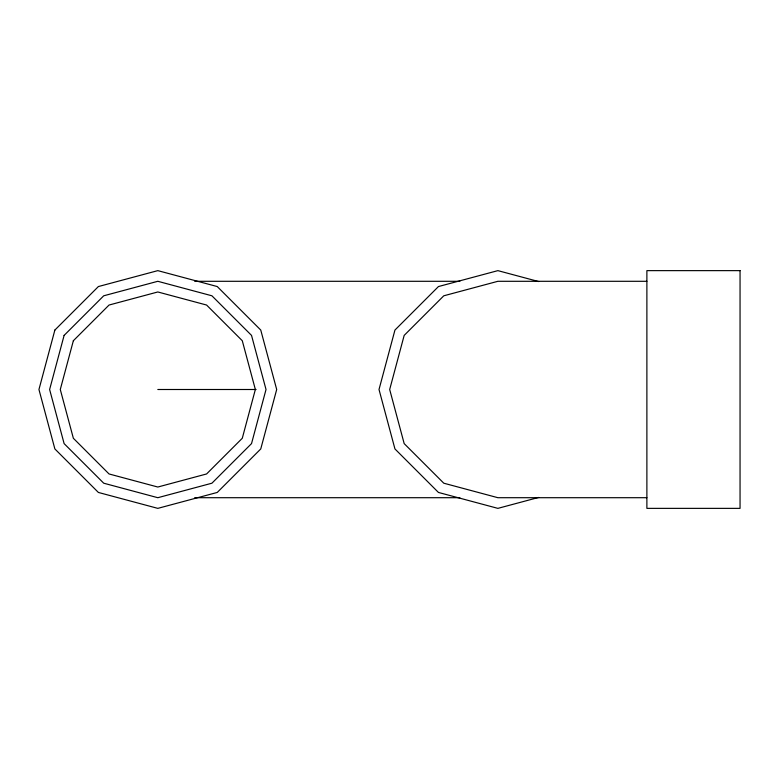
<?xml version="1.0" encoding="UTF-8"?>
<svg xmlns="http://www.w3.org/2000/svg" width="779" height="779" viewBox="0 0 779 779"><rect width="100%" height="100%" fill="white"/><g stroke="black" fill="none" stroke-linecap="round" stroke-linejoin="round"><path stroke-width="1.17" d="M538.669 497.44L497.888 508.366L438.45 492.445L394.943 448.938L379.013 389.5L394.943 330.062L438.45 286.555L497.888 270.634L538.669 281.56M194.701 281.297L459.834 281.297M646.882 281.297L497.888 281.297L443.787 295.796L404.174 335.398L389.685 389.5L404.174 443.602L443.787 483.204L497.888 497.703L646.882 497.703M157.816 389.5L256.106 389.5M194.701 497.703L459.834 497.703M54.871 330.062L38.95 389.5L54.871 448.938L98.388 492.445L157.816 508.366L217.253 492.445L260.761 448.938L276.691 389.5L260.761 330.062L217.253 286.555L157.816 270.634L98.388 286.555L54.871 330.062M64.112 335.398L49.622 389.5L64.112 443.602L103.724 483.204L157.816 497.703L211.917 483.204L251.529 443.602L266.019 389.5L251.529 335.398L211.917 295.796L157.816 281.297L103.724 295.796L64.112 335.398M73.353 340.735L60.285 389.5L73.353 438.265L109.05 473.963L157.816 487.031L206.591 473.963L242.288 438.265L255.356 389.5L242.288 340.735L206.591 305.037L157.816 291.969L109.05 305.037L73.353 340.735M740.05 270.634L646.882 270.634L646.882 508.366L740.05 508.366L740.05 270.634"/></g></svg>
